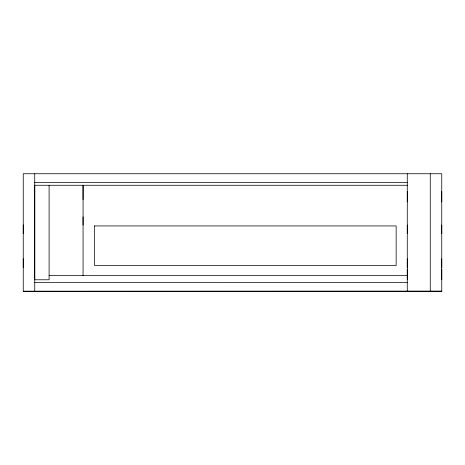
<?xml version="1.0" encoding="UTF-8"?>
<svg xmlns="http://www.w3.org/2000/svg" width="465" height="465" viewBox="0 0 465 465"><rect width="100%" height="100%" fill="white"/><g stroke="black" fill="none" stroke-linecap="round" stroke-linejoin="round"><path stroke-width="0.7" d="M23.25 267.41L23.25 258.773M23.25 233.517L23.25 224.88M83.066 225.2L83.066 216.87M83.066 199.636L83.066 185.273L83.066 275.716M407.282 279.471L407.282 269.107M407.282 267.387L407.282 258.773M407.282 233.639L407.282 225.019M407.282 201.92L407.282 191.551M441.75 279.471L441.75 269.107M441.75 267.41L441.75 258.773M441.75 233.663L441.75 225.019M441.75 201.92L441.75 191.551M23.25 291.264L441.75 291.218L23.25 291.264L23.25 173.736L441.75 173.736L441.75 291.264M34.741 173.782L34.741 291.264M407.282 173.77L407.282 291.253M430.259 173.782L430.259 291.264M34.741 182.356L407.282 182.356M407.741 185.273L34.741 185.273L34.741 279.773L49.098 279.773L49.098 185.273M94.558 225.938L396.151 225.938L396.151 265.573L94.558 265.573L94.558 225.723M49.098 275.466L407.753 275.466M34.741 282.604L407.282 282.598"/></g></svg>
